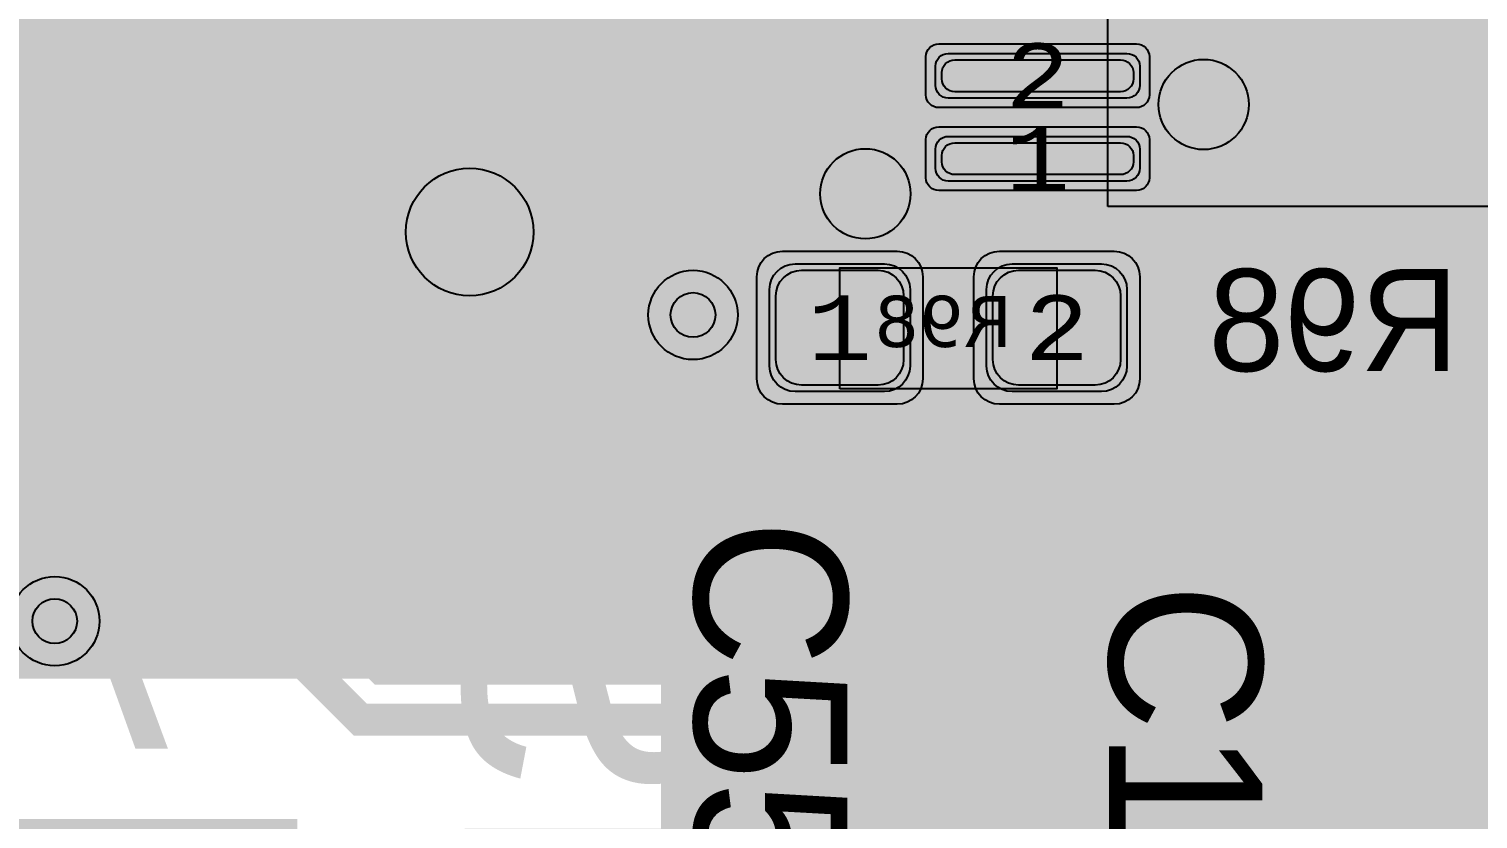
# Model space of a CAD drawing. Extents: x -98 to 119, y -207 to 98.
# Drawn here: x 9.3 to 20.65, y -26.35 to -20.16 of the extents above; entities that cross this region are included whole.
import ezdxf
from ezdxf.enums import TextEntityAlignment as Align

# ---------------------------------------------------------------- set-up
doc = ezdxf.new("R2010")
doc.units = 0
doc.header["$MEASUREMENT"] = 0
for name, color, linetype in [('ASSEMBLY_OUTLINES_BTM', 191, 'CONTINUOUS'), ('ASSEMBLY_OUTLINES_TOP', 102, 'CONTINUOUS'), ('ASSEMBLY_PART_NUMBERS_BTM', 191, 'CONTINUOUS'), ('ASSEMBLY_PART_NUMBERS_TOP', 102, 'CONTINUOUS'), ('ASSEMBLY_REF_DES_BTM', 191, 'CONTINUOUS'), ('BOARD_OUTLINE', 10, 'CONTINUOUS'), ('DRILL_DRAWING', 21, 'CONTINUOUS'), ('GENERATED_SILKSCREEN_BTM', 255, 'CONTINUOUS'), ('GENERATED_SILKSCREEN_TOP', 140, 'CONTINUOUS'), ('MANUFACTURING_OUTLINES', 10, 'CONTINUOUS'), ('MOUNTING_HOLES_LAYER_BOT17', 42, 'CONTINUOUS'), ('MOUNTING_HOLES_LAYER_TOP', 42, 'CONTINUOUS'), ('PART_PADS_SMD_BTM', 230, 'CONTINUOUS'), ('PIN_NUMBERS_BTM', 8, 'CONTINUOUS'), ('PIN_NUMBERS_TOP', 8, 'CONTINUOUS'), ('PLACEMENT_OUTLINES_BTM', 222, 'CONTINUOUS'), ('PLANE_DATA_LAYER_BOTTOM', 230, 'CONTINUOUS'), ('PLANE_SHAPES_LAYER_BOTTOM', 230, 'CONTINUOUS'), ('PLANE_SHAPES_LAYER_TOP', 150, 'CONTINUOUS'), ('ROUTE_BORDER', 151, 'CONTINUOUS'), ('SILKSCREEN_OUTLINES_BTM', 211, 'CONTINUOUS'), ('SILKSCREEN_REF_DES_BTM', 211, 'CONTINUOUS'), ('SILKSCREEN_REF_DES_TOP', 150, 'CONTINUOUS'), ('SOLDERMASK_PADS_BTM', 12, 'CONTINUOUS'), ('SOLDERPASTE_PADS_BTM', 12, 'CONTINUOUS'), ('TRACES_LAYER_BOTTOM', 230, 'CONTINUOUS'), ('TRACES_LAYER_TOP', 150, 'CONTINUOUS'), ('VIA_HOLES_LAYER_BOTTOM', 30, 'CONTINUOUS'), ('VIA_HOLES_LAYER_TOP', 30, 'CONTINUOUS'), ('VIA_PADS_LAYER_BOTTOM', 230, 'CONTINUOUS'), ('VIA_PADS_LAYER_TOP', 150, 'CONTINUOUS')]:
    doc.layers.add(name, color=color, linetype=linetype)
doc.styles.add('COURIER_NEW', font='COUR.TTF')
doc.styles.add('VERDANA', font='verdana.TTF')
doc.styles.add('VERIBEST_GERBER_0', font='txt')

msp = doc.modelspace()

# ---------------------------------------------------------------- hatches: boundary and pattern name
at = {"layer": 'ASSEMBLY_OUTLINES_BTM'}
h = msp.add_hatch(color=256, dxfattribs=at)
edge = h.paths.add_edge_path()
edge.add_arc((18.5, -20.75), 0.353553, 0, 360)
at = {"layer": 'GENERATED_SILKSCREEN_BTM'}
h = msp.add_hatch(color=256, dxfattribs=at)
edge = h.paths.add_edge_path()
edge.add_arc((15.85, -21.45), 0.353553, 0, 360)
at = {"layer": 'MOUNTING_HOLES_LAYER_BOT17'}
h = msp.add_hatch(color=256, dxfattribs=at)
edge = h.paths.add_edge_path()
edge.add_arc((12.75, -21.75), 0.5, 0, 360)
at = {"layer": 'MOUNTING_HOLES_LAYER_TOP'}
h = msp.add_hatch(color=256, dxfattribs=at)
edge = h.paths.add_edge_path()
edge.add_arc((12.75, -21.75), 0.5, 0, 360)
at = {"layer": 'PLANE_DATA_LAYER_BOTTOM'}
h = msp.add_hatch(color=256, dxfattribs=at)
h.paths.add_polyline_path([(-96.5, 0, -1), (96.5, 0, -1)], flags=0)
h.paths.add_polyline_path([(92.251979, -7.43598, 0.726988162), (92.479659, -3.637852, -0.308609791), (92.431259, -3.566904, -0.009635255), (92.431316, -3.563968, 0.009635011), (92.5, -0.000006), (92.5, 0.000001, 0.053325255), (90.407665, 19.562826, -0.053326925), (90.405941, 19.578942), (90.405941, 19.578943, -0.238217909), (90.436919, 19.640273, 0.661755037), (89.584154, 23.221888, -0.295297583), (89.523137, 23.277841, 0.022401018), (87.08146, 31.194059, -0.086206302), (87.076996, 31.219756), (87.076996, 31.219757, -0.210183909), (87.101696, 31.275919, 0.679382507), (85.774921, 34.749845, -0.301864993), (85.705267, 34.797373, 0.047915829), (77.514669, 50.475005, -0.145307444), (77.502324, 50.516585, -0.123988701), (77.511414, 50.552678, 0.606608991), (75.516892, 53.486368, -0.274238992), (75.44586, 53.517962, 0.021523084), (70.565432, 59.806101, -0.177595235), (70.547363, 59.855368), (70.547363, 59.855369, -0.111833303), (70.5548, 59.888203, 0.661755452), (68.116894, 62.64715, -0.295297373), (68.036725, 62.667806, 0.05833458), (51.722715, 76.687749, -0.249337829), (51.689123, 76.750923), (51.689123, 76.750924, -0.060759886), (51.691357, 76.76924, 0.714966399), (48.509213, 78.818582, -0.314871124), (48.42205, 78.81342, 0.022806677), (41.042088, 82.896302, -0.285136953), (40.999698, 82.964591), (40.999698, 82.964596, -0.004247023), (40.999709, 82.965891, 0.647046608), (37.697353, 84.5176, -0.289754858), (37.616734, 84.505806, 0.052943541), (19.031563, 90.52099, -0.30833592), (18.972104, 90.582877, 0.696982245), (15.284156, 91.27756, -0.308339612), (15.206255, 91.241547, 0.022370691), (6.993138, 92.235275, -0.315204372), (6.925536, 92.290658, 0.715888063), (3.14462, 92.496703, -0.315205261), (3.0714, 92.448994, 0.063468058), (-20.215283, 90.264015, -0.320142253), (-20.296827, 90.298428, 0.72963938), (-23.995319, 89.386755, -0.320144031), (-24.051528, 89.318386, 0.018663537), (-30.645576, 87.275991, -0.309865735), (-30.72878, 87.298418, 0.701170836), (-34.249879, 85.978007, -0.002752694), (-34.249874, 85.977168, -0.30685575), (-34.29782, 85.9064, 0.04916641), (-50.410548, 77.556603, -0.32354836), (-50.499711, 77.561018, 0.739212756), (-53.660594, 75.408706, -0.075169868), (-53.657188, 75.386179), (-53.657188, 75.386178, -0.242479425), (-53.68916, 75.324127, 0.019967737), (-59.527063, 70.80098, -0.298487087), (-59.610009, 70.791065, 0.556724412), (-62.5, 69), (-62.5, 68.999999, 0.082708518), (-62.392031, 68.351756, -0.298487573), (-62.412702, 68.270818, 0.067186589), (-78.279974, 49.27977, -0.277817809), (-78.350169, 49.24438, 0.436350868), (-80.5, 47.25), (-80.5, 47.249999, 0.141466326), (-80.192238, 46.184011, -0.141465884), (-80.180512, 46.143397), (-80.180512, 46.143396, -0.131190735), (-80.190652, 46.105416, 0.019294819), (-83.506407, 39.786053, -0.312206796), (-83.581614, 39.742899, 0.439123468), (-85.75, 37.75, 0.204829615), (-85.131688, 36.303992, -0.204830708), (-85.10813, 36.248899), (-85.10813, 36.248898, -0.100919006), (-85.114214, 36.219062, 0.048097759), (-90.466303, 19.289839, -0.314870423), (-90.530154, 19.230281, 0.714965653), (-91.24073, 15.512631, -0.269378312), (-91.202277, 15.446437), (-91.202277, 15.446436, -0.041929831), (-91.203345, 15.433723, 0.018841331), (-92.106444, 8.523669, -0.32827121), (-92.166453, 8.456161, 0.354028014), (-93.75, 6.5), (-93.75, 6.499999, 0.314708299), (-92.438077, 4.622088, -0.31470689), (-92.388093, 4.55054), (-92.388093, 4.550537, -0.012285748), (-92.388185, 4.546794, 0.012294179), (-92.5, 0.00001), (-92.5, -0.000004, 0.052933393), (-90.438132, -19.421494, -0.329408644), (-90.475468, -19.504015, 0.27173254), (-91.5, -21.25, 0.401597711), (-89.586502, -23.248128, -0.329404507), (-89.516056, -23.305059, 0.021307354), (-87.207653, -30.839509, -0.322177334), (-87.232533, -30.924924, 0.230665932), (-88, -32.499999), (-88, -32.5, 0.431495031), (-85.882787, -34.496562, -0.3221788), (-85.807634, -34.544174, 0.048016175), (-77.643233, -50.277018, -0.303878783), (-77.644537, -50.3618, 0.152518996), (-78, -51.499999), (-78, -51.5, 0.481982915), (-75.552374, -53.449264, -0.303883418), (-75.473145, -53.479475, 0.021991255), (-70.483925, -59.90214, -0.318621499), (-70.47622, -59.989968, 0.725399056), (-67.952631, -62.834176, -0.318624212), (-67.866344, -62.852281, 0.062392529), (-50.265124, -77.650932, -0.254356234), (-50.230332, -77.714899), (-50.230332, -77.7149, -0.034453173), (-50.231054, -77.725364, 0.034451935), (-50.25, -78), (-50.25, -78.000001, 0.603308224), (-47.119729, -79.649997, -0.291362646), (-47.037917, -79.64725, 0.02294124), (-39.54278, -83.621879, -0.290012797), (-39.499155, -83.690765), (-39.499155, -83.690766, -0.007130353), (-39.499186, -83.692939, 0.007132964), (-39.5, -83.749994), (-39.5, -83.75, 0.658082965), (-36.126004, -85.203319, -0.297762979), (-36.043963, -85.188513, 0.049016344), (-18.771876, -90.575199, -0.301861306), (-18.712566, -90.635139, 0.679381768), (-15.056336, -91.31372, -0.301864385), (-14.979467, -91.279054, 0.021749122), (-6.993138, -92.235275, -0.315204372), (-6.925536, -92.290658, 0.715888063), (-3.14462, -92.496703, -0.315205261), (-3.0714, -92.448994, 0.06250827), (19.869968, -90.340657, -0.345566403), (19.954737, -90.381493, 0.794356815), (23.75, -89.500001), (23.75, -89.499973, 0.005086864), (23.749586, -89.459281, -0.345588489), (23.806159, -89.384097, 0.021469451), (31.383958, -87.013201, -0.314446926), (31.468175, -87.035889, 0.700130836), (35, -85.75), (35, -85.749988, 0.009099261), (34.998675, -85.677212, -0.009057228), (34.998625, -85.674452), (34.998625, -85.674439, -0.304472205), (35.045955, -85.60392, 0.047985464), (50.721249, -77.353765, -0.31444166), (50.808431, -77.356288, 0.616218308), (54, -75.75), (54, -75.749999, 0.067758174), (53.927211, -75.215343, -0.067753523), (53.924438, -75.194974), (53.924438, -75.194973, -0.241537288), (53.95619, -75.13308, 0.022365821), (60.452055, -70.01285, -0.313111549), (60.538488, -70.003709, 0.710095351), (63.344013, -67.475653, -0.099717589), (63.33807, -67.446151), (63.33807, -67.44615, -0.206928064), (63.362073, -67.390635, 0.058205552), (77.187807, -50.973449, -0.317486674), (77.269693, -50.94147, 0.722224143), (79.294241, -47.729048, -0.173873661), (79.276877, -47.680625, -0.136094565), (79.287761, -47.641379, 0.020523482), (82.926938, -40.980152, -0.353003204), (83.013777, -40.939997, 0.48811211), (85.5, -39), (85.5, -38.999999, 0.240073604), (84.675602, -37.381988, -0.240072951), (84.644192, -37.320342), (84.644192, -37.320341, -0.104105615), (84.650658, -37.289623, 0.050546739), (90.411157, -19.546683, -0.32146983), (90.476988, -19.487077, 0.38127918), (92.25, -17.5, 0.275143701), (91.203224, -15.741772, -0.275142487), (91.163342, -15.674784), (91.163342, -15.674783, -0.042554947), (91.164442, -15.661882, 0.022235783), (92.195155, -7.50356, -0.319196338)], flags=0)
at = {"layer": 'PLANE_SHAPES_LAYER_BOTTOM'}
h = msp.add_hatch(color=256, dxfattribs=at)
h.paths.add_polyline_path([(-96.5, 0, -1), (96.5, 0, -1)], flags=0)
h.paths.add_polyline_path([(-92.5, 0, -1), (92.5, 0, -1)], flags=0)
at = {"layer": 'PLANE_SHAPES_LAYER_TOP'}
h = msp.add_hatch(color=256, dxfattribs=at)
h.paths.add_polyline_path([(-96.31345, 0, -1), (96.81345, 0, -1)], flags=0)
h.paths.add_polyline_path([(-92.25, 0, -1), (92.75, 0, -1)], flags=0)
h = msp.add_hatch(color=256, dxfattribs=at)
h.paths.add_polyline_path([(46.25, -35.15), (43.875, -38), (28.75, -38), (32.25, -34.5), (32.25, -30.5), (35.75, -30.5), (35.75, -27), (14.25, -27), (14.25, -24), (-10, -24), (-10, -18.75), (1.75, -18.75), (1.75, -9.25), (-10, -9.25), (-10, 32.75), (1.75, 32.75), (1.75, 34.25), (20.25, 34.25), (20.25, 25.25), (22.25, 23.25), (34.5, 23.25), (34.5, -26.5), (41.25, -26.5), (41.25, -20.5), (46.25, -20.5)])
h.paths.add_polyline_path([(-8.75, 10.25), (-8.75, 19.5), (1.25, 19.5), (1.25, 10.25)], flags=16)
h.paths.add_polyline_path([(6, 27.25), (6, 29.75), (15.45, 29.75), (15.45, 27.25)], flags=16)
at = {"layer": 'SILKSCREEN_OUTLINES_BTM'}
h = msp.add_hatch(color=256, dxfattribs=at)
edge = h.paths.add_edge_path()
edge.add_arc((15.85, -21.45), 0.353553, 0, 360)
at = {"layer": 'VIA_HOLES_LAYER_BOTTOM'}
h = msp.add_hatch(color=256, dxfattribs=at)
edge = h.paths.add_edge_path()
edge.add_arc((14.5, -22.4), 0.175, 0, 360)
h = msp.add_hatch(color=256, dxfattribs=at)
edge = h.paths.add_edge_path()
edge.add_arc((9.5, -24.8), 0.175, 0, 360)
at = {"layer": 'VIA_HOLES_LAYER_TOP'}
h = msp.add_hatch(color=256, dxfattribs=at)
edge = h.paths.add_edge_path()
edge.add_arc((14.5, -22.4), 0.175, 0, 360)
h = msp.add_hatch(color=256, dxfattribs=at)
edge = h.paths.add_edge_path()
edge.add_arc((9.5, -24.8), 0.175, 0, 360)

# ---------------------------------------------------------------- linework, layer by layer
at = {"layer": 'ASSEMBLY_OUTLINES_BTM', "const_width": 0.2}
msp.add_lwpolyline([(17.75, -21.55), (17.75, -14.95), (22.25, -14.95), (22.25, -21.55)], close=True, dxfattribs=at)
at = {"layer": 'ASSEMBLY_OUTLINES_BTM'}
msp.add_lwpolyline([(15.65, -22.98), (15.65, -22.03), (17.35, -22.03), (17.35, -22.98)], close=True, dxfattribs=at)
msp.add_circle((18.5, -20.75), 0.353553, dxfattribs=at)
at = {"layer": 'ASSEMBLY_OUTLINES_TOP', "const_width": 0.2}
msp.add_lwpolyline([(3.7, -44.55), (3.7, -26.45), (11.3, -26.45), (11.3, -44.55)], close=True, dxfattribs=at)
at = {"layer": 'BOARD_OUTLINE', "const_width": 0.1}
msp.add_lwpolyline([(-97.5, 0, -1), (97.5, 0, -1)], format="xyb", close=True, dxfattribs=at)
at = {"layer": 'GENERATED_SILKSCREEN_BTM', "const_width": 0.15}
for points in [[(17.749995, -20.275), (17.749995, -20.125), (17.750005, -20.125), (17.750005, -20.275)], [(17.749995, -20.925), (17.749995, -20.775), (17.750005, -20.775), (17.750005, -20.925)]]:
    msp.add_lwpolyline(points, close=True, dxfattribs=at)
for points in [[(22.250005, -21.55, -0.414213562), (22.25, -21.550005), (17.75, -21.550005, -0.414213562), (17.749995, -21.55), (17.749995, -21.425), (17.750005, -21.425), (17.750005, -21.549995), (22.249995, -21.549995), (22.249995, -21.425), (22.250005, -21.425), (22.250005, -21.55)], [(16.783844, -22.029995, 0.000011642), (16.783836, -22.030005), (16.216164, -22.030005, 0.000011642), (16.216156, -22.029995), (16.783844, -22.029995)], [(16.792098, -22.980005), (16.207902, -22.980005, 0.000012231), (16.207911, -22.979995), (16.792089, -22.979995, 0.000012231), (16.792098, -22.980005)]]:
    msp.add_lwpolyline(points, format="xyb", dxfattribs=at)
for points in [[(18.3432, -22.3488), (18.3688, -22.4256), (18.3432, -22.5024), (18.3432, -22.5048), (18.3424, -22.508), (18.3424, -22.7552), (18.3424, -22.7576), (18.3432, -22.76), (18.344, -22.7632), (18.3472, -22.7664), (18.4272, -22.8488), (18.4312, -22.852), (18.4352, -22.8528), (18.4384, -22.8536), (18.732, -22.8536), (18.7344, -22.8536), (18.7368, -22.8528), (18.74, -22.852), (18.7432, -22.8488), (18.8232, -22.7664), (18.8272, -22.7632), (18.828, -22.76), (18.828, -22.7552), (18.828, -22.508), (18.828, -22.5048), (18.828, -22.5032), (18.8272, -22.5024), (18.8016, -22.4256), (18.8272, -22.3488), (18.828, -22.348), (18.828, -22.3432), (18.828, -22.1512), (18.828, -22.148), (18.8272, -22.144), (18.8232, -22.14), (18.7432, -22.0576), (18.74, -22.0552), (18.7368, -22.0544), (18.7344, -22.0536), (18.732, -22.0536), (18.4384, -22.0536), (18.4352, -22.0544), (18.4312, -22.0552), (18.4272, -22.0576), (18.3472, -22.14), (18.344, -22.1448), (18.3432, -22.148), (18.3424, -22.1512), (18.3424, -22.3432), (18.3424, -22.3464), (18.3432, -22.348), (18.3432, -22.3488)], [(18.796, -22.16), (18.796, -22.3416), (18.7744, -22.4104), (18.3976, -22.4104), (18.3744, -22.3416), (18.3744, -22.16), (18.4456, -22.0864), (18.724, -22.0864), (18.796, -22.16)], [(19.4944, -22.8504), (19.6288, -22.7408), (19.6312, -22.7392), (19.6328, -22.7368), (19.6336, -22.732), (19.6328, -22.7264), (19.6304, -22.7208), (19.6264, -22.7168), (19.6216, -22.7136), (19.616, -22.7128), (19.6104, -22.7144), (19.48, -22.8208), (19.2216, -22.8208), (19.0968, -22.72), (19.0968, -22.4328), (19.2056, -22.5208), (19.2088, -22.5224), (19.2096, -22.5232), (19.212, -22.524), (19.2152, -22.524), (19.4848, -22.524), (19.488, -22.524), (19.4928, -22.5224), (19.4944, -22.5208), (19.6288, -22.412), (19.6312, -22.4112), (19.632, -22.4096), (19.6336, -22.4072), (19.6352, -22.4016), (19.636, -22.3984), (19.636, -22.1792), (19.6352, -22.1752), (19.6336, -22.172), (19.632, -22.1696), (19.6312, -22.1688), (19.6288, -22.1664), (19.4944, -22.0568), (19.4912, -22.056), (19.4896, -22.0552), (19.488, -22.0544), (19.4848, -22.0536), (19.2152, -22.0536), (19.212, -22.0544), (19.2104, -22.0552), (19.208, -22.056), (19.2048, -22.0568), (19.0704, -22.1664), (19.068, -22.1704), (19.0672, -22.1736), (19.0656, -22.176), (19.0648, -22.1792), (19.0648, -22.728), (19.0656, -22.7304), (19.0672, -22.736), (19.068, -22.7376), (19.0704, -22.7408), (19.2048, -22.8504), (19.2088, -22.852), (19.2096, -22.8528), (19.212, -22.8528), (19.2128, -22.8536), (19.2136, -22.8536), (19.2152, -22.8536), (19.4848, -22.8536), (19.488, -22.8528), (19.4912, -22.852), (19.4944, -22.8504)], [(19.6032, -22.1872), (19.6032, -22.3904), (19.48, -22.492), (19.2216, -22.492), (19.0968, -22.3904), (19.0968, -22.1872), (19.2216, -22.0864), (19.48, -22.0864), (19.6032, -22.1872)], [(19.8256, -22.3576), (19.8232, -22.356), (19.8224, -22.352), (19.8208, -22.348), (19.82, -22.344), (19.82, -22.1792), (19.8208, -22.1752), (19.8224, -22.1728), (19.8224, -22.1704), (19.8232, -22.1696), (19.8248, -22.1688), (19.8256, -22.1672), (19.9616, -22.0568), (19.9656, -22.0552), (19.9688, -22.0544), (19.972, -22.0536), (20.3752, -22.0536), (20.3824, -22.0552), (20.3872, -22.0592), (20.3912, -22.064), (20.3928, -22.0696), (20.3928, -22.8376), (20.3912, -22.844), (20.3872, -22.848), (20.3824, -22.8504), (20.3768, -22.8512), (20.3704, -22.8504), (20.3648, -22.848), (20.3608, -22.844), (20.3592, -22.8376), (20.3592, -22.4696), (19.9832, -22.4696), (19.852, -22.8424), (19.8488, -22.848), (19.8432, -22.8512), (19.8376, -22.852), (19.832, -22.8504), (19.8272, -22.848), (19.8232, -22.844), (19.8216, -22.8384), (19.8224, -22.832), (19.9536, -22.4592), (19.8256, -22.3576)], [(20.3592, -22.0864), (19.9768, -22.0864), (19.852, -22.1872), (19.852, -22.336), (19.9768, -22.4376), (20.3592, -22.4376), (20.3592, -22.0864)], [(18.796, -22.5112), (18.796, -22.748), (18.724, -22.8208), (18.4456, -22.8208), (18.3744, -22.748), (18.3744, -22.5112), (18.3976, -22.4424), (18.7744, -22.4424), (18.796, -22.5112)]]:
    msp.add_lwpolyline(points, dxfattribs=at)
at = {"layer": 'GENERATED_SILKSCREEN_BTM'}
msp.add_circle((15.85, -21.45), 0.353553, dxfattribs=at)
at = {"layer": 'GENERATED_SILKSCREEN_TOP', "const_width": 0.15}
for points in [[(14.5196, -24.375), (14.684, -24.1734), (14.6876, -24.1674), (14.6924, -24.1662), (14.6972, -24.1638), (14.7032, -24.1626), (15.5264, -24.1626), (15.5324, -24.1638), (15.5372, -24.1662), (15.5408, -24.1686), (15.542, -24.1698), (15.5456, -24.1734), (15.71, -24.375), (15.7112, -24.3786), (15.7124, -24.3822), (15.7136, -24.3834), (15.7148, -24.3882), (15.7148, -24.7926), (15.7136, -24.7986), (15.7124, -24.801), (15.7112, -24.8046), (15.71, -24.8082), (15.5456, -25.011), (15.5396, -25.0158), (15.53, -25.0182), (15.524, -25.017), (15.518, -25.0146), (15.512, -25.011), (15.5072, -25.005), (15.5036, -24.999), (15.5024, -24.993), (15.5024, -24.987), (15.506, -24.9822), (15.6656, -24.7842), (15.6656, -24.3966), (15.5144, -24.2118), (14.7152, -24.2118), (14.564, -24.3966), (14.564, -24.7842), (14.7236, -24.9822), (14.7272, -24.987), (14.7272, -24.993), (14.726, -24.999), (14.7224, -25.005), (14.7176, -25.011), (14.7116, -25.0146), (14.7056, -25.017), (14.6972, -25.0182), (14.69, -25.0158), (14.684, -25.011), (14.5196, -24.8082), (14.5172, -24.8034), (14.516, -24.8022), (14.516, -24.7986), (14.516, -24.7974), (14.5148, -24.7962), (14.5148, -24.7926), (14.5148, -24.3882), (14.516, -24.3834), (14.5172, -24.3786), (14.5196, -24.375)], [(17.7696, -24.8744), (17.934, -24.6728), (17.9376, -24.6668), (17.9424, -24.6656), (17.9472, -24.6632), (17.9532, -24.662), (18.7764, -24.662), (18.7824, -24.6632), (18.7872, -24.6656), (18.7908, -24.668), (18.792, -24.6692), (18.7956, -24.6728), (18.96, -24.8744), (18.9612, -24.878), (18.9624, -24.8816), (18.9636, -24.8828), (18.9648, -24.8876), (18.9648, -25.292), (18.9636, -25.298), (18.9624, -25.3004), (18.9612, -25.304), (18.96, -25.3076), (18.7956, -25.5104), (18.7896, -25.5152), (18.78, -25.5176), (18.774, -25.5164), (18.768, -25.514), (18.762, -25.5104), (18.7572, -25.5044), (18.7536, -25.4984), (18.7524, -25.4924), (18.7524, -25.4864), (18.756, -25.4816), (18.9156, -25.2836), (18.9156, -24.896), (18.7644, -24.7112), (17.9652, -24.7112), (17.814, -24.896), (17.814, -25.2836), (17.9736, -25.4816), (17.9772, -25.4864), (17.9772, -25.4924), (17.976, -25.4984), (17.9724, -25.5044), (17.9676, -25.5104), (17.9616, -25.514), (17.9556, -25.5164), (17.9472, -25.5176), (17.94, -25.5152), (17.934, -25.5104), (17.7696, -25.3076), (17.7672, -25.3028), (17.766, -25.3016), (17.766, -25.298), (17.766, -25.2968), (17.7648, -25.2956), (17.7648, -25.292), (17.7648, -24.8876), (17.766, -24.8828), (17.7672, -24.878), (17.7696, -24.8744)], [(15.302, -25.5198), (15.3008, -25.515), (15.2996, -25.5114), (15.2972, -25.5066), (15.1652, -25.3434), (15.6656, -25.3434), (15.6656, -26.127), (15.668, -26.1354), (15.6728, -26.1426), (15.6812, -26.1462), (15.6896, -26.1474), (15.6992, -26.1462), (15.7076, -26.1426), (15.7124, -26.1354), (15.7148, -26.127), (15.7148, -25.317), (15.7124, -25.3086), (15.7064, -25.3026), (15.7004, -25.2954), (15.6908, -25.293), (15.1136, -25.293), (15.1052, -25.2942), (15.0992, -25.2978), (15.0956, -25.3026), (15.0932, -25.311), (15.0908, -25.317), (15.0896, -25.3218), (15.0908, -25.3278), (15.0944, -25.3326), (15.254, -25.5282), (15.254, -25.9158), (15.1016, -26.103), (14.7152, -26.103), (14.5652, -25.9158), (14.5652, -25.5282), (14.7236, -25.3326), (14.7272, -25.3242), (14.7272, -25.317), (14.7224, -25.3098), (14.7164, -25.3026), (14.708, -25.2978), (14.6996, -25.2966), (14.6948, -25.2966), (14.6912, -25.2978), (14.6852, -25.3038), (14.5196, -25.5066), (14.5172, -25.5102), (14.5172, -25.515), (14.5148, -25.5198), (14.5148, -25.9242), (14.5148, -25.9278), (14.516, -25.929), (14.516, -25.9302), (14.5172, -25.9326), (14.5172, -25.935), (14.5196, -25.9398), (14.6852, -26.1426), (14.6888, -26.1462), (14.6912, -26.1474), (14.6984, -26.1498), (14.7032, -26.151), (15.1136, -26.151), (15.1196, -26.1498), (15.1256, -26.1474), (15.128, -26.1474), (15.1292, -26.1462), (15.1316, -26.1438), (15.134, -26.1426), (15.2972, -25.9398), (15.2996, -25.9338), (15.3008, -25.9302), (15.302, -25.9242), (15.302, -25.5198)], [(17.814, -25.9664), (17.8128, -25.9568), (17.8068, -25.952), (17.7984, -25.9484), (17.7888, -25.9472), (17.7804, -25.9484), (17.772, -25.952), (17.766, -25.9568), (17.7648, -25.9664), (17.7648, -26.4344)], [(17.814, -26.4344), (17.814, -26.2232), (18.9408, -26.2232), (18.9492, -26.222), (18.9552, -26.2184), (18.9588, -26.2124), (18.96, -26.204), (18.9612, -26.198), (18.9612, -26.192), (18.9588, -26.1872), (18.954, -26.1824), (18.6252, -25.9484), (18.6168, -25.9448), (18.6096, -25.9448), (18.6012, -25.9484), (18.5952, -25.9544), (18.5904, -25.9616), (18.588, -25.97), (18.5904, -25.9784), (18.5964, -25.9844), (18.8652, -26.1764), (17.814, -26.1764), (17.814, -25.9664)]]:
    msp.add_lwpolyline(points, dxfattribs=at)
at = {"layer": 'MANUFACTURING_OUTLINES'}
msp.add_circle((0, 0), 97.575405, dxfattribs=at)
at = {"layer": 'MOUNTING_HOLES_LAYER_BOT17'}
msp.add_circle((12.75, -21.75), 0.5, dxfattribs=at)
at = {"layer": 'MOUNTING_HOLES_LAYER_TOP'}
msp.add_circle((12.75, -21.75), 0.5, dxfattribs=at)
at = {"layer": 'PART_PADS_SMD_BTM'}
for points in [[(16.4, -20.45, -0.414213562), (16.5, -20.35), (17.9, -20.35, -0.414213562), (18, -20.45), (18, -20.6, -0.414213562), (17.9, -20.7), (16.5, -20.7, -0.414213562), (16.4, -20.6)], [(16.4, -21.1, -0.414213562), (16.5, -21), (17.9, -21, -0.414213562), (18, -21.1), (18, -21.25, -0.414213562), (17.9, -21.35), (16.5, -21.35, -0.414213562), (16.4, -21.25)], [(15.1, -22.2, -0.414213562), (15.3, -22), (16, -22, -0.414213562), (16.2, -22.2), (16.2, -22.8, -0.414213562), (16, -23), (15.3, -23, -0.414213562), (15.1, -22.8)], [(16.8, -22.2, -0.414213562), (17, -22), (17.7, -22, -0.414213562), (17.9, -22.2), (17.9, -22.8, -0.414213562), (17.7, -23), (17, -23, -0.414213562), (16.8, -22.8)]]:
    msp.add_lwpolyline(points, format="xyb", close=True, dxfattribs=at)
at = {"layer": 'PLACEMENT_OUTLINES_BTM'}
for points in [[(17.75, -21.55), (17.75, -14.95), (22.25, -14.95), (22.25, -21.55)], [(15.65, -22.98), (15.65, -22.03), (17.35, -22.03), (17.35, -22.98)]]:
    msp.add_lwpolyline(points, close=True, dxfattribs=at)
at = {"layer": 'PLANE_SHAPES_LAYER_TOP'}
msp.add_solid([(-12.75, -25.25), (14.25, -25.25), (-12.75, -24), (14.25, -24)], dxfattribs=at)
at = {"layer": 'ROUTE_BORDER'}
msp.add_circle((0, 0), 96.5, dxfattribs=at)
at = {"layer": 'SILKSCREEN_OUTLINES_BTM'}
for points in [[(17.75, -21.55), (17.75, -14.95), (22.25, -14.95), (22.25, -21.55)], [(15.65, -22.98), (15.65, -22.03), (17.35, -22.03), (17.35, -22.98)]]:
    msp.add_lwpolyline(points, close=True, dxfattribs=at)
msp.add_circle((15.85, -21.45), 0.353553, dxfattribs=at)
at = {"layer": 'SOLDERMASK_PADS_BTM'}
for points in [[(16.325, -20.375, -0.414213562), (16.425, -20.275), (17.975, -20.275, -0.414213562), (18.075, -20.375), (18.075, -20.675, -0.414213562), (17.975, -20.775), (16.425, -20.775, -0.414213562), (16.325, -20.675)], [(16.325, -21.025, -0.414213562), (16.425, -20.925), (17.975, -20.925, -0.414213562), (18.075, -21.025), (18.075, -21.325, -0.414213562), (17.975, -21.425), (16.425, -21.425, -0.414213562), (16.325, -21.325)], [(15, -22.1, -0.414213562), (15.2, -21.9), (16.1, -21.9, -0.414213562), (16.3, -22.1), (16.3, -22.9, -0.414213562), (16.1, -23.1), (15.2, -23.1, -0.414213562), (15, -22.9)], [(16.7, -22.1, -0.414213562), (16.9, -21.9), (17.8, -21.9, -0.414213562), (18, -22.1), (18, -22.9, -0.414213562), (17.8, -23.1), (16.9, -23.1, -0.414213562), (16.7, -22.9)]]:
    msp.add_lwpolyline(points, format="xyb", close=True, dxfattribs=at)
at = {"layer": 'SOLDERPASTE_PADS_BTM'}
for points in [[(16.45, -20.5, -0.414213562), (16.55, -20.4), (17.85, -20.4, -0.414213562), (17.95, -20.5), (17.95, -20.55, -0.414213562), (17.85, -20.65), (16.55, -20.65, -0.414213562), (16.45, -20.55)], [(16.45, -21.15, -0.414213562), (16.55, -21.05), (17.85, -21.05, -0.414213562), (17.95, -21.15), (17.95, -21.2, -0.414213562), (17.85, -21.3), (16.55, -21.3, -0.414213562), (16.45, -21.2)], [(15.15, -22.25, -0.414213562), (15.35, -22.05), (15.95, -22.05, -0.414213562), (16.15, -22.25), (16.15, -22.75, -0.414213562), (15.95, -22.95), (15.35, -22.95, -0.414213562), (15.15, -22.75)], [(16.85, -22.25, -0.414213562), (17.05, -22.05), (17.65, -22.05, -0.414213562), (17.85, -22.25), (17.85, -22.75, -0.414213562), (17.65, -22.95), (17.05, -22.95, -0.414213562), (16.85, -22.75)]]:
    msp.add_lwpolyline(points, format="xyb", close=True, dxfattribs=at)
at = {"layer": 'TRACES_LAYER_BOTTOM'}
for points, const_width in [([(11.05, -9.325), (17.408823, -9.325), (20.907254, -12.823431), (20.907254, -23.941685), (19.276193, -25.572746), (11.894498, -25.572746), (8.696752, -22.375), (5.053248, -22.375), (4.377333, -23.050915), (-2.632969, -23.050915), (-3.155, -22.528884), (-3.155, -19.3)], 0.25), ([(-2.4, -22.4), (-1.440686, -22.4), (-1.210801, -22.629885), (4.232677, -22.629885), (4.887562, -21.975), (8.862438, -21.975), (12.060184, -25.172746), (19.110507, -25.172746), (20.496999, -23.786254), (20.496999, -13.051016), (17.420983, -9.975), (11.05, -9.975)], 0.25), ([(-2.4, -21.5), (-1.775, -21.5), (-1.06557, -22.20943), (4.087446, -22.20943), (4.721876, -21.575), (9.028124, -21.575), (12.22587, -24.772746), (18.944821, -24.772746), (20.096999, -23.620568), (20.096999, -13.243296), (17.478703, -10.625), (11.05, -10.625)], 0.25), ([(-1.885, -19.3), (-1.885, -20.35), (-0.484588, -21.750412), (3.980778, -21.750412), (4.55619, -21.175), (9.19381, -21.175), (12.391556, -24.372746), (18.779135, -24.372746), (19.696999, -23.454882), (19.696999, -13.635325), (17.361674, -11.3), (16.6, -11.3)], 0.25), ([(-0.615, -19.3), (-0.615, -20.35), (0.321282, -21.286282), (3.879222, -21.286282), (4.390504, -20.775), (9.359496, -20.775), (12.557242, -23.972746), (18.613449, -23.972746), (19.296999, -23.289196), (19.296999, -13.801011), (17.736097, -12.240109), (16.540109, -12.240109), (15.6, -11.3)], 0.25), ([(0.655, -19.3), (0.655, -20.35), (0.940394, -20.635394), (3.964424, -20.635394), (4.224818, -20.375), (9.525182, -20.375), (12.722928, -23.572746), (18.447763, -23.572746), (18.896999, -23.12351), (18.896999, -14.143473), (17.467459, -12.713933), (16.113933, -12.713933), (14.7, -11.3)], 0.25), ([(17.2, -20.525), (10.425182, -20.525), (6.775, -16.874818), (6.775, -15.194669), (6.105331, -14.525), (5.45, -14.525)], 0.25), ([(17.2, -21.175), (17.2, -21.625), (17.3, -21.725), (17.35, -21.725), (17.35, -22.5)], 0.35), ([(15.65, -22.5), (14.6, -22.5), (14.5, -22.4)], 0.35), ([(8.15, -24.75), (9.45, -24.75), (9.5, -24.8)], 0.35)]:
    msp.add_lwpolyline(points, dxfattribs=dict(at, const_width=const_width))
at = {"layer": 'TRACES_LAYER_TOP', "const_width": 0.35}
msp.add_lwpolyline([(14.5, -22.4), (18.6, -22.4), (19, -22), (22.85, -22)], dxfattribs=at)
at = {"layer": 'VIA_HOLES_LAYER_BOTTOM'}
for centre in [(14.5, -22.4), (9.5, -24.8)]:
    msp.add_circle(centre, 0.175, dxfattribs=at)
at = {"layer": 'VIA_HOLES_LAYER_TOP'}
for centre in [(14.5, -22.4), (9.5, -24.8)]:
    msp.add_circle(centre, 0.175, dxfattribs=at)
at = {"layer": 'VIA_PADS_LAYER_BOTTOM'}
for centre in [(14.5, -22.4), (9.5, -24.8)]:
    msp.add_circle(centre, 0.35, dxfattribs=at)
at = {"layer": 'VIA_PADS_LAYER_TOP'}
for centre in [(14.5, -22.4), (9.5, -24.8)]:
    msp.add_circle(centre, 0.35, dxfattribs=at)

# ---------------------------------------------------------------- texts
at = {"layer": 'ASSEMBLY_PART_NUMBERS_BTM', "style": 'VERIBEST_GERBER_0', "text_generation_flag": 2}
for s, p in [('SN74AHCT1G00DBVR', (20.04, 4.75)), ('SN74ABT245BNSR', (12.71, -4)), ('ERJ-3GEY0R00V', (15.29, -13.5)), ('SN74ABT245BNSR', (17.46, -18.25))]:
    msp.add_text(s, height=2.032, rotation=90, dxfattribs=at).set_placement(p, align=Align.TOP_LEFT)
for s, p in [('ERJ-3EKF6190V', (31, -18.96)), ('ERJ-3EKF4701V', (16.5, -19.96)), ('ERJ-3EKF6190V', (27.25, -20.21)), ('ERJ-3EKF6190V', (31.25, -21.46))]:
    msp.add_text(s, height=2.032, dxfattribs=at).set_placement(p, align=Align.TOP_LEFT)
at = {"layer": 'ASSEMBLY_PART_NUMBERS_TOP', "style": 'VERIBEST_GERBER_0'}
msp.add_text('ERJ-3EKF4701V', height=2.032, dxfattribs=at).set_placement((-5, -18.79), align=Align.TOP_LEFT)
at = {"layer": 'ASSEMBLY_REF_DES_BTM', "style": 'VERDANA', "text_generation_flag": 2}
msp.add_text('R98', height=0.4, dxfattribs=at).set_placement((17, -22.25), align=Align.TOP_LEFT)
at = {"layer": 'DRILL_DRAWING', "style": 'VERIBEST_GERBER_0'}
for s, p in [('R', (12.75, -21.75)), ('A', (14.5, -22.4)), ('A', (9.5, -24.8))]:
    msp.add_text(s, height=2, dxfattribs=at).set_placement(p, align=Align.MIDDLE_CENTER)
at = {"layer": 'PIN_NUMBERS_BTM', "style": 'COURIER_NEW'}
for s, p in [('2', (17.2, -20.525)), ('1', (17.2, -21.175)), ('1', (15.65, -22.5)), ('2', (17.35, -22.5))]:
    msp.add_text(s, height=0.508, dxfattribs=at).set_placement(p, align=Align.MIDDLE_CENTER)
at = {"layer": 'PIN_NUMBERS_TOP', "style": 'COURIER_NEW'}
for s, p in [('2', (17.2, -20.525)), ('1', (17.2, -21.175)), ('1', (15.65, -22.5)), ('2', (17.35, -22.5))]:
    msp.add_text(s, height=0.508, dxfattribs=at).set_placement(p, align=Align.MIDDLE_CENTER)
at = {"layer": 'SILKSCREEN_REF_DES_BTM', "style": 'VERIBEST_GERBER_0', "text_generation_flag": 2}
msp.add_text('R98', height=0.8, dxfattribs=at).set_placement((20.5, -22.04), align=Align.TOP_LEFT)
at = {"layer": 'SILKSCREEN_REF_DES_TOP', "style": 'VERIBEST_GERBER_0'}
for s, p in [('C55', (15.71, -24)), ('C13', (18.96, -24.5))]:
    msp.add_text(s, height=1.2, rotation=270, dxfattribs=at).set_placement(p, align=Align.TOP_LEFT)

doc.saveas('drawing.dxf')
